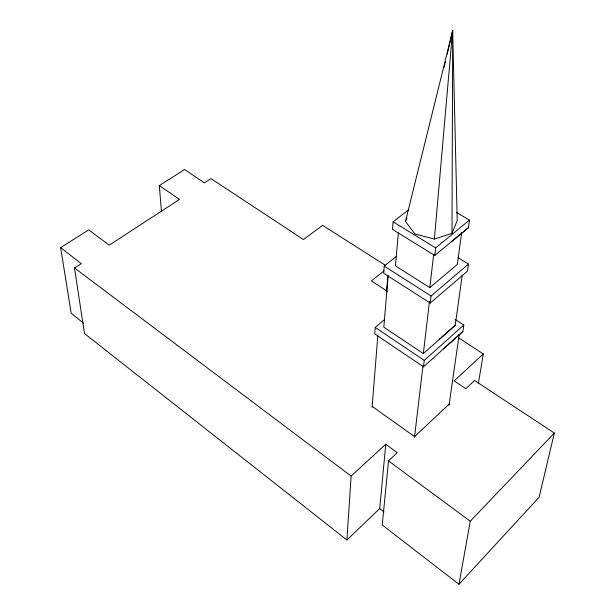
<?xml version="1.0" encoding="UTF-8"?>
<svg xmlns="http://www.w3.org/2000/svg" width="615" height="615" viewBox="0 0 615 615"><rect width="100%" height="100%" fill="white"/><g stroke="black" fill="none" stroke-linecap="round" stroke-linejoin="round"><path stroke-width="0.92" d="M451.987 233.362L452.686 30.758L457.222 220.539L451.987 233.362L434.398 239.035L415.01 234.023L405.477 221.438L452.655 30.75L452.34 42.266M385.367 265.296L322.606 225.336L303.449 239.558L210.96 178.604L204.388 182.901L184.562 169.556L159.308 185.569L179.519 199.398L109.186 245.177L88.706 229.849L60.647 247.63L81.288 263.666L74.492 267.948L84.486 333.53L346.921 540.016L351.127 476.087L385.774 444.207L397.175 452.694L388.511 460.927L382.238 525.026L458.974 584.25L539.071 497.312L554.353 433.052L474.503 380.485L465.832 388.726L454.185 380.908L483.275 353.94L458.498 337.766M384.644 319.485L375.181 327.411L374.689 333.868L423.497 366.809L462.88 331.477L463.825 325.035L455.062 319.416M372.113 407.215L377.81 335.682M396.098 256.593L384.206 266.118L383.637 273.206L430.208 303.064L467.477 271.146L468.492 264.073L457.914 257.616M386.612 290.964L387.873 275.843M388.127 275.935L383.829 327.18L423.335 353.587L455.231 325.274L462.257 275.051M408.913 209.569L393.1 221.831L392.462 229.395L434.767 255.463L468.438 227.665L469.491 220.116L456.261 212.329M434.398 239.035L452.632 30.773L447.213 54.066M398.343 233.008L395.43 265.849L429.8 287.628L457.352 264.35L461.65 232.493M346.921 540.016L379.724 508.52L385.774 444.207M429.8 287.628L433.629 254.756M434.767 255.463L435.651 247.891L469.491 220.116M423.335 353.587L429.462 301.419M430.208 303.064L431.046 295.976L468.492 264.073M414.502 437.357L422.92 366.117M423.497 366.809L424.265 360.367L463.825 325.035M452.125 34.548L452.655 30.75M449.004 405.362L459.221 334.406M478.439 383.13L483.275 353.94M458.974 584.25L470.275 521.182L554.353 433.052M444.168 67.12L445.475 61.531M405.477 221.438L406.999 218.087M449.188 404.086L414.587 436.619L372.183 406.392M443.461 348.897L462.88 331.477M439.471 339.272L455.231 325.274M451.81 241.395L468.438 227.665M384.098 270.877L371.391 280.901L387.373 291.333M393.1 221.831L435.651 247.891M384.206 266.118L431.046 295.976M375.181 327.411L424.265 360.367M388.511 460.927L470.275 521.182M74.492 267.948L351.127 476.087M379.724 508.52L384.014 511.872M83.594 323.29L71.156 313.181L60.647 247.63M159.308 185.569L161.461 211.399"/></g></svg>
